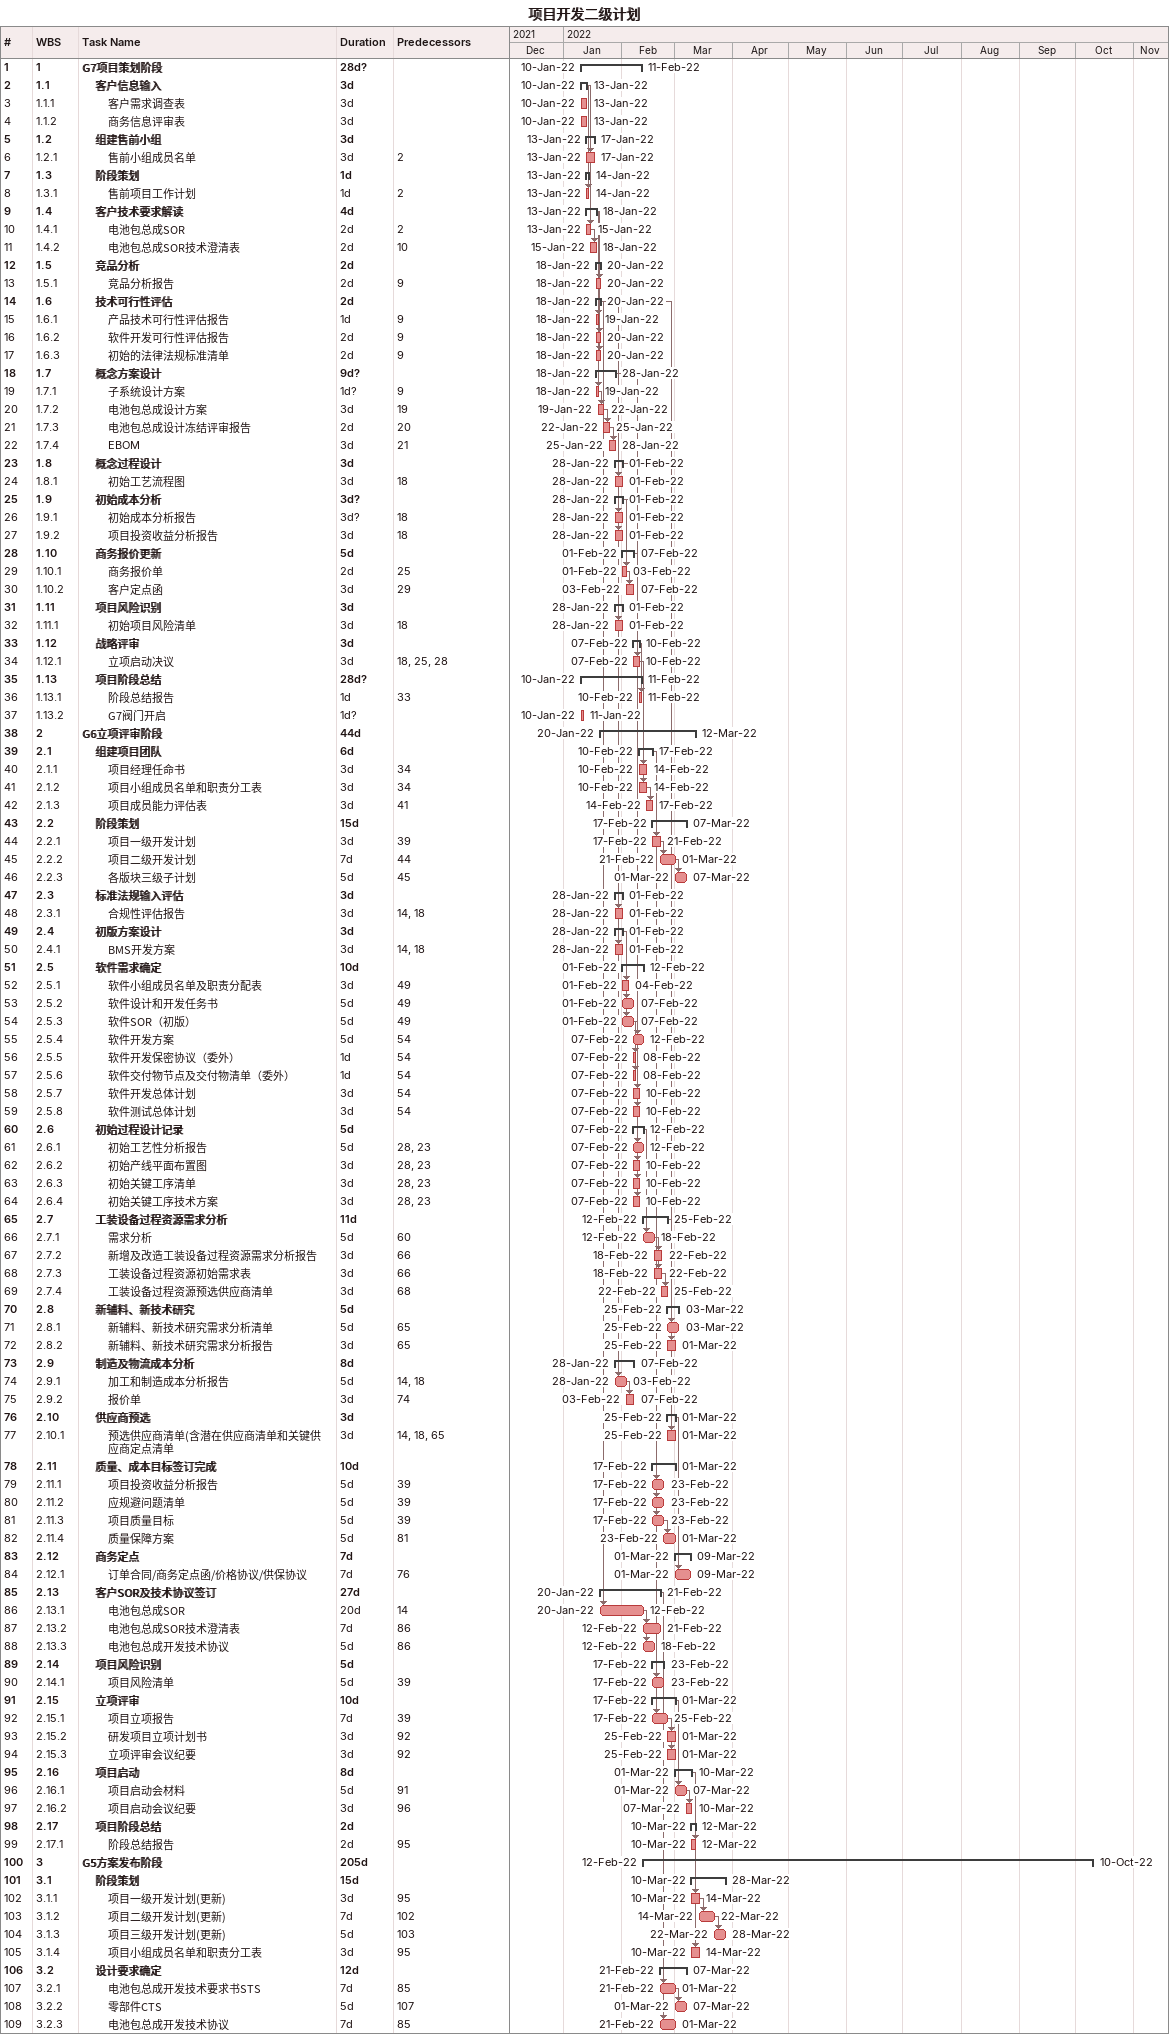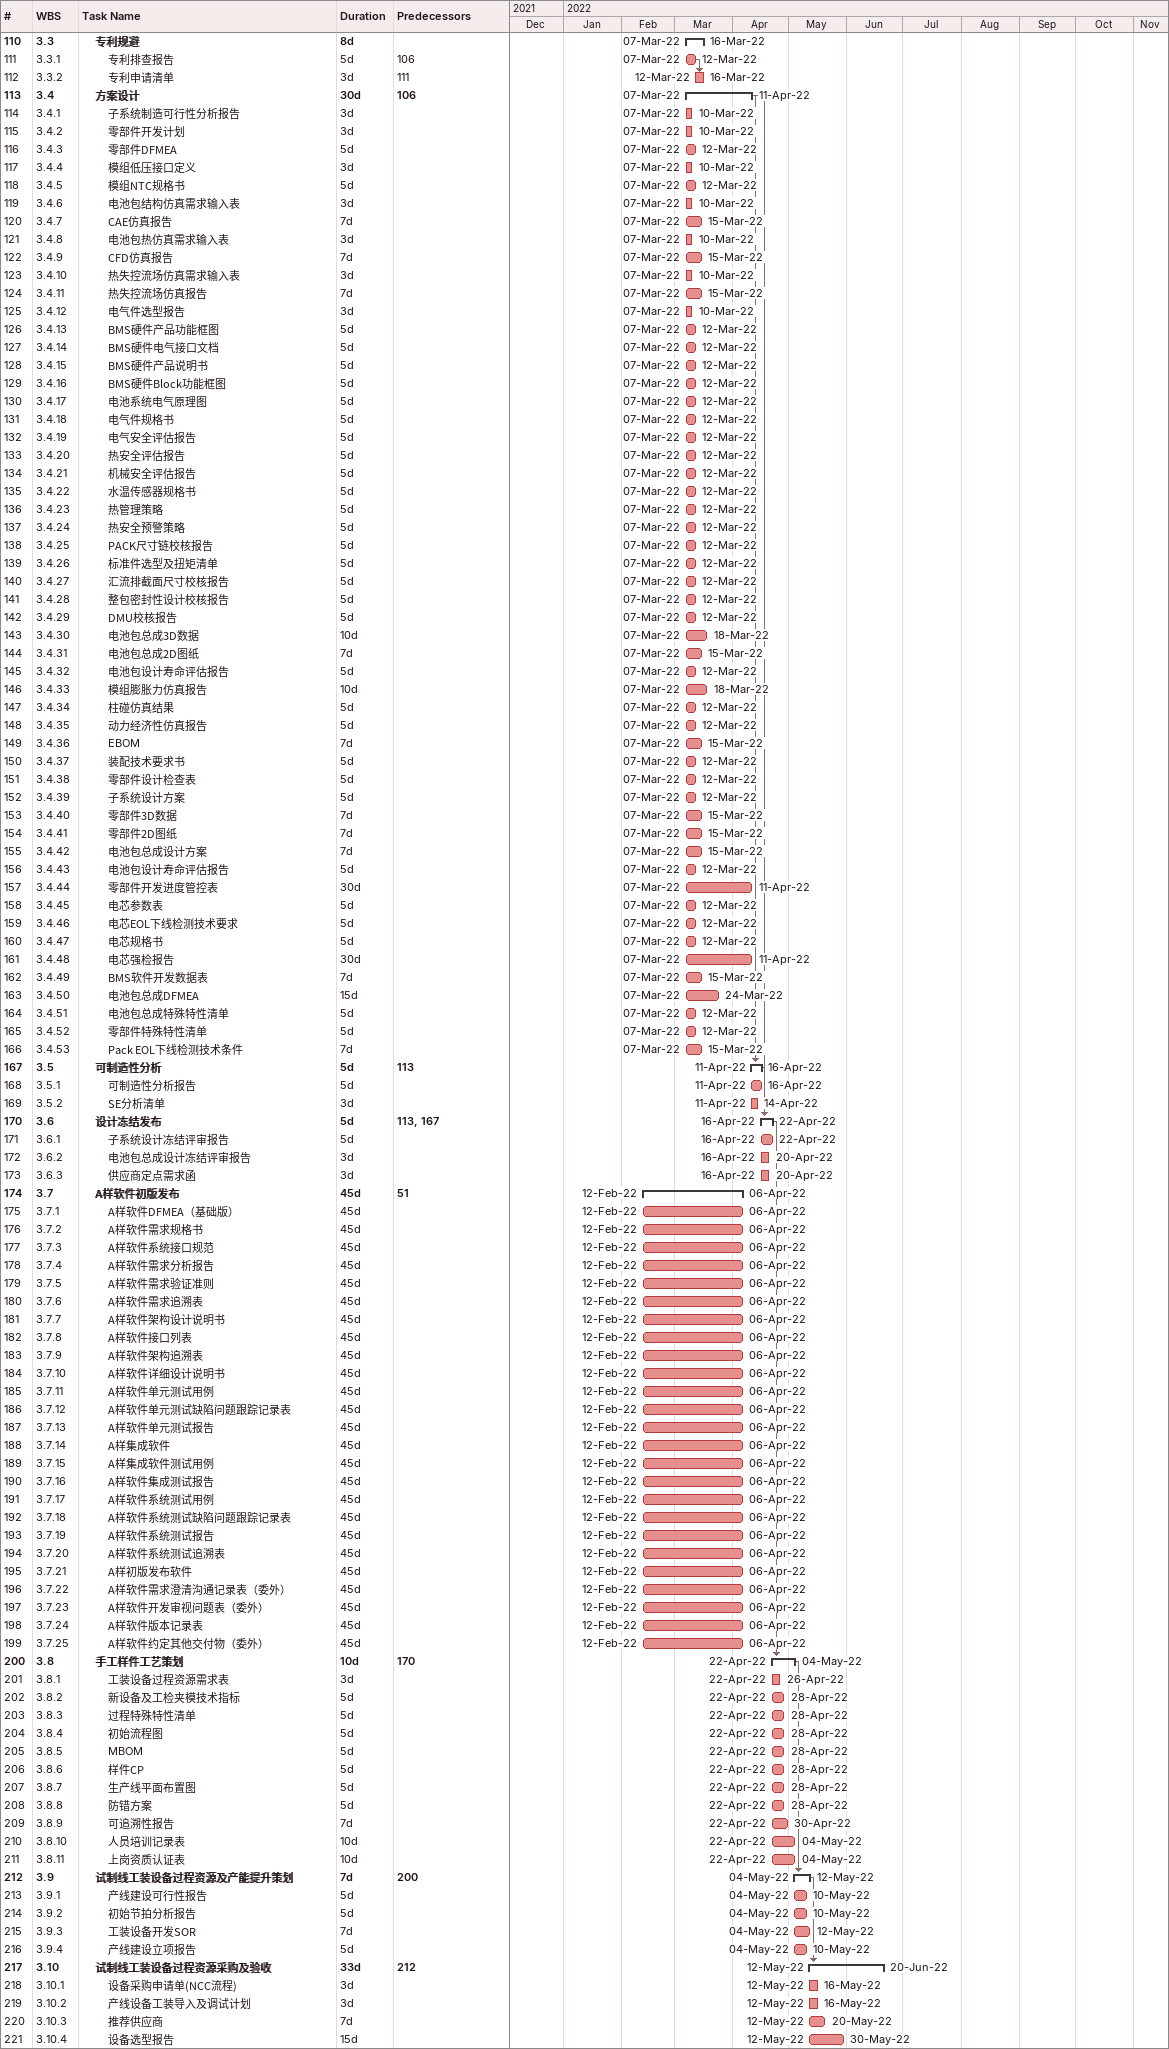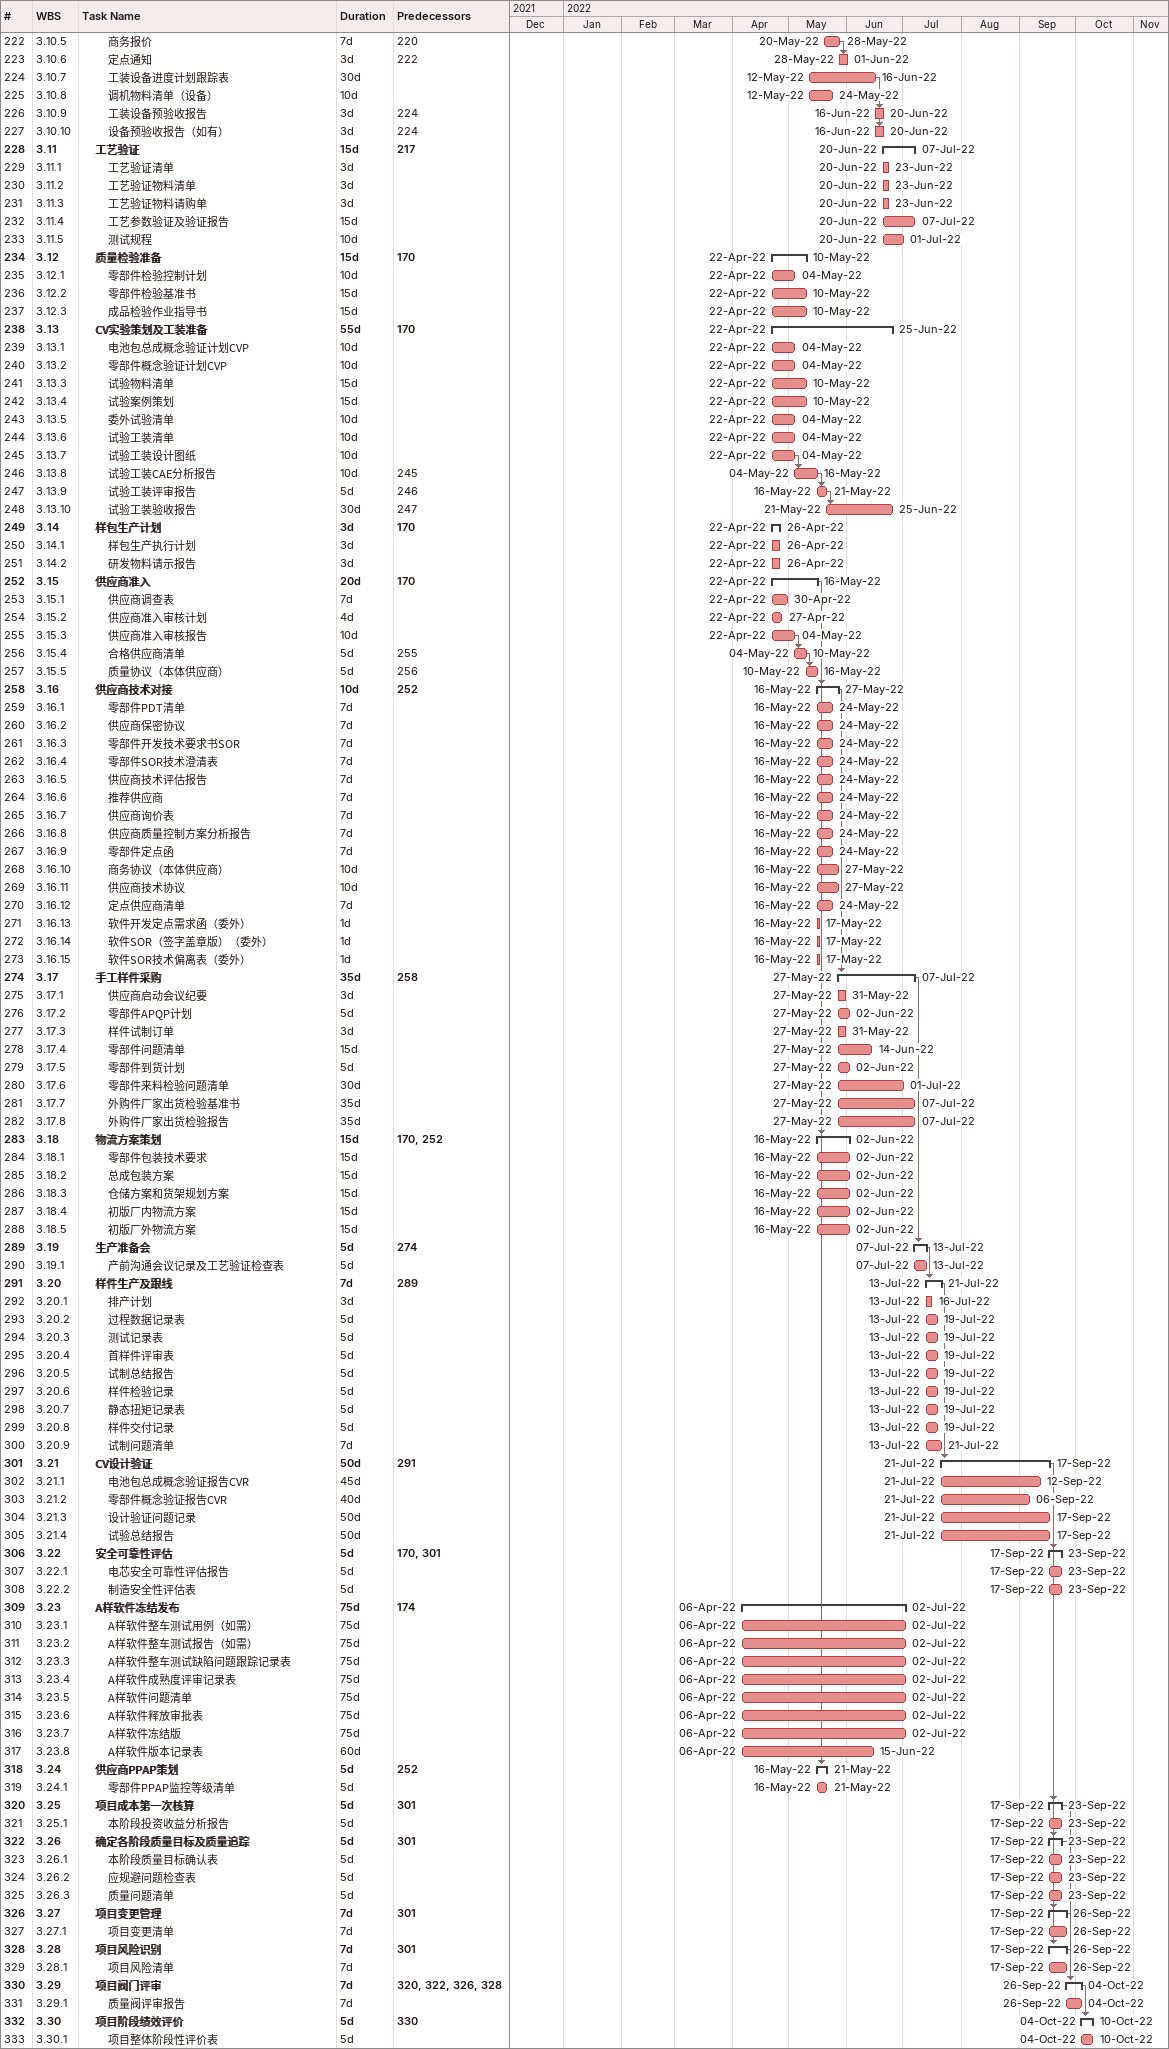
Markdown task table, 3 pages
项目开发二级计划

| ID | WBS | Task | Duration | Start | Finish | Predecessors |
|---|---|---|---|---|---|---|
| 1 | 1 | **G7项目策划阶段** | 28d? | 2022-01-10 | 2022-02-11 |  |
| 2 | 1.1 | **客户信息输入** | 3d | 2022-01-10 | 2022-01-13 |  |
| 3 | 1.1.1 | 客户需求调查表 | 3d | 2022-01-10 | 2022-01-13 |  |
| 4 | 1.1.2 | 商务信息评审表 | 3d | 2022-01-10 | 2022-01-13 |  |
| 5 | 1.2 | **组建售前小组** | 3d | 2022-01-13 | 2022-01-17 |  |
| 6 | 1.2.1 | 售前小组成员名单 | 3d | 2022-01-13 | 2022-01-17 | 2 |
| 7 | 1.3 | **阶段策划** | 1d | 2022-01-13 | 2022-01-14 |  |
| 8 | 1.3.1 | 售前项目工作计划 | 1d | 2022-01-13 | 2022-01-14 | 2 |
| 9 | 1.4 | **客户技术要求解读** | 4d | 2022-01-13 | 2022-01-18 |  |
| 10 | 1.4.1 | 电池包总成SOR | 2d | 2022-01-13 | 2022-01-15 | 2 |
| 11 | 1.4.2 | 电池包总成SOR技术澄清表 | 2d | 2022-01-15 | 2022-01-18 | 10 |
| 12 | 1.5 | **竞品分析** | 2d | 2022-01-18 | 2022-01-20 |  |
| 13 | 1.5.1 | 竞品分析报告 | 2d | 2022-01-18 | 2022-01-20 | 9 |
| 14 | 1.6 | **技术可行性评估** | 2d | 2022-01-18 | 2022-01-20 |  |
| 15 | 1.6.1 | 产品技术可行性评估报告 | 1d | 2022-01-18 | 2022-01-19 | 9 |
| 16 | 1.6.2 | 软件开发可行性评估报告 | 2d | 2022-01-18 | 2022-01-20 | 9 |
| 17 | 1.6.3 | 初始的法律法规标准清单 | 2d | 2022-01-18 | 2022-01-20 | 9 |
| 18 | 1.7 | **概念方案设计** | 9d? | 2022-01-18 | 2022-01-28 |  |
| 19 | 1.7.1 | 子系统设计方案 | 1d? | 2022-01-18 | 2022-01-19 | 9 |
| 20 | 1.7.2 | 电池包总成设计方案 | 3d | 2022-01-19 | 2022-01-22 | 19 |
| 21 | 1.7.3 | 电池包总成设计冻结评审报告 | 2d | 2022-01-22 | 2022-01-25 | 20 |
| 22 | 1.7.4 | EBOM | 3d | 2022-01-25 | 2022-01-28 | 21 |
| 23 | 1.8 | **概念过程设计** | 3d | 2022-01-28 | 2022-02-01 |  |
| 24 | 1.8.1 | 初始工艺流程图 | 3d | 2022-01-28 | 2022-02-01 | 18 |
| 25 | 1.9 | **初始成本分析** | 3d? | 2022-01-28 | 2022-02-01 |  |
| 26 | 1.9.1 | 初始成本分析报告 | 3d? | 2022-01-28 | 2022-02-01 | 18 |
| 27 | 1.9.2 | 项目投资收益分析报告 | 3d | 2022-01-28 | 2022-02-01 | 18 |
| 28 | 1.10 | **商务报价更新** | 5d | 2022-02-01 | 2022-02-07 |  |
| 29 | 1.10.1 | 商务报价单 | 2d | 2022-02-01 | 2022-02-03 | 25 |
| 30 | 1.10.2 | 客户定点函 | 3d | 2022-02-03 | 2022-02-07 | 29 |
| 31 | 1.11 | **项目风险识别** | 3d | 2022-01-28 | 2022-02-01 |  |
| 32 | 1.11.1 | 初始项目风险清单 | 3d | 2022-01-28 | 2022-02-01 | 18 |
| 33 | 1.12 | **战略评审** | 3d | 2022-02-07 | 2022-02-10 |  |
| 34 | 1.12.1 | 立项启动决议 | 3d | 2022-02-07 | 2022-02-10 | 18, 25, 28 |
| 35 | 1.13 | **项目阶段总结** | 28d? | 2022-01-10 | 2022-02-11 |  |
| 36 | 1.13.1 | 阶段总结报告 | 1d | 2022-02-10 | 2022-02-11 | 33 |
| 37 | 1.13.2 | G7阀门开启 | 1d? | 2022-01-10 | 2022-01-11 |  |
| 38 | 2 | **G6立项评审阶段** | 44d | 2022-01-20 | 2022-03-12 |  |
| 39 | 2.1 | **组建项目团队** | 6d | 2022-02-10 | 2022-02-17 |  |
| 40 | 2.1.1 | 项目经理任命书 | 3d | 2022-02-10 | 2022-02-14 | 34 |
| 41 | 2.1.2 | 项目小组成员名单和职责分工表 | 3d | 2022-02-10 | 2022-02-14 | 34 |
| 42 | 2.1.3 | 项目成员能力评估表 | 3d | 2022-02-14 | 2022-02-17 | 41 |
| 43 | 2.2 | **阶段策划** | 15d | 2022-02-17 | 2022-03-07 |  |
| 44 | 2.2.1 | 项目一级开发计划 | 3d | 2022-02-17 | 2022-02-21 | 39 |
| 45 | 2.2.2 | 项目二级开发计划 | 7d | 2022-02-21 | 2022-03-01 | 44 |
| 46 | 2.2.3 | 各版块三级子计划 | 5d | 2022-03-01 | 2022-03-07 | 45 |
| 47 | 2.3 | **标准法规输入评估** | 3d | 2022-01-28 | 2022-02-01 |  |
| 48 | 2.3.1 | 合规性评估报告 | 3d | 2022-01-28 | 2022-02-01 | 14, 18 |
| 49 | 2.4 | **初版方案设计** | 3d | 2022-01-28 | 2022-02-01 |  |
| 50 | 2.4.1 | BMS开发方案 | 3d | 2022-01-28 | 2022-02-01 | 14, 18 |
| 51 | 2.5 | **软件需求确定** | 10d | 2022-02-01 | 2022-02-12 |  |
| 52 | 2.5.1 | 软件小组成员名单及职责分配表 | 3d | 2022-02-01 | 2022-02-04 | 49 |
| 53 | 2.5.2 | 软件设计和开发任务书 | 5d | 2022-02-01 | 2022-02-07 | 49 |
| 54 | 2.5.3 | 软件SOR（初版） | 5d | 2022-02-01 | 2022-02-07 | 49 |
| 55 | 2.5.4 | 软件开发方案 | 5d | 2022-02-07 | 2022-02-12 | 54 |
| 56 | 2.5.5 | 软件开发保密协议（委外） | 1d | 2022-02-07 | 2022-02-08 | 54 |
| 57 | 2.5.6 | 软件交付物节点及交付物清单（委外） | 1d | 2022-02-07 | 2022-02-08 | 54 |
| 58 | 2.5.7 | 软件开发总体计划 | 3d | 2022-02-07 | 2022-02-10 | 54 |
| 59 | 2.5.8 | 软件测试总体计划 | 3d | 2022-02-07 | 2022-02-10 | 54 |
| 60 | 2.6 | **初始过程设计记录** | 5d | 2022-02-07 | 2022-02-12 |  |
| 61 | 2.6.1 | 初始工艺性分析报告 | 5d | 2022-02-07 | 2022-02-12 | 28, 23 |
| 62 | 2.6.2 | 初始产线平面布置图 | 3d | 2022-02-07 | 2022-02-10 | 28, 23 |
| 63 | 2.6.3 | 初始关键工序清单 | 3d | 2022-02-07 | 2022-02-10 | 28, 23 |
| 64 | 2.6.4 | 初始关键工序技术方案 | 3d | 2022-02-07 | 2022-02-10 | 28, 23 |
| 65 | 2.7 | **工装设备过程资源需求分析** | 11d | 2022-02-12 | 2022-02-25 |  |
| 66 | 2.7.1 | 需求分析 | 5d | 2022-02-12 | 2022-02-18 | 60 |
| 67 | 2.7.2 | 新增及改造工装设备过程资源需求分析报告 | 3d | 2022-02-18 | 2022-02-22 | 66 |
| 68 | 2.7.3 | 工装设备过程资源初始需求表 | 3d | 2022-02-18 | 2022-02-22 | 66 |
| 69 | 2.7.4 | 工装设备过程资源预选供应商清单 | 3d | 2022-02-22 | 2022-02-25 | 68 |
| 70 | 2.8 | **新辅料、新技术研究** | 5d | 2022-02-25 | 2022-03-03 |  |
| 71 | 2.8.1 | 新辅料、新技术研究需求分析清单 | 5d | 2022-02-25 | 2022-03-03 | 65 |
| 72 | 2.8.2 | 新辅料、新技术研究需求分析报告 | 3d | 2022-02-25 | 2022-03-01 | 65 |
| 73 | 2.9 | **制造及物流成本分析** | 8d | 2022-01-28 | 2022-02-07 |  |
| 74 | 2.9.1 | 加工和制造成本分析报告 | 5d | 2022-01-28 | 2022-02-03 | 14, 18 |
| 75 | 2.9.2 | 报价单 | 3d | 2022-02-03 | 2022-02-07 | 74 |
| 76 | 2.10 | **供应商预选** | 3d | 2022-02-25 | 2022-03-01 |  |
| 77 | 2.10.1 | 预选供应商清单(含潜在供应商清单和关键供应商定点清单 | 3d | 2022-02-25 | 2022-03-01 | 14, 18, 65 |
| 78 | 2.11 | **质量、成本目标签订完成** | 10d | 2022-02-17 | 2022-03-01 |  |
| 79 | 2.11.1 | 项目投资收益分析报告 | 5d | 2022-02-17 | 2022-02-23 | 39 |
| 80 | 2.11.2 | 应规避问题清单 | 5d | 2022-02-17 | 2022-02-23 | 39 |
| 81 | 2.11.3 | 项目质量目标 | 5d | 2022-02-17 | 2022-02-23 | 39 |
| 82 | 2.11.4 | 质量保障方案 | 5d | 2022-02-23 | 2022-03-01 | 81 |
| 83 | 2.12 | **商务定点** | 7d | 2022-03-01 | 2022-03-09 |  |
| 84 | 2.12.1 | 订单合同/商务定点函/价格协议/供保协议 | 7d | 2022-03-01 | 2022-03-09 | 76 |
| 85 | 2.13 | **客户SOR及技术协议签订** | 27d | 2022-01-20 | 2022-02-21 |  |
| 86 | 2.13.1 | 电池包总成SOR | 20d | 2022-01-20 | 2022-02-12 | 14 |
| 87 | 2.13.2 | 电池包总成SOR技术澄清表 | 7d | 2022-02-12 | 2022-02-21 | 86 |
| 88 | 2.13.3 | 电池包总成开发技术协议 | 5d | 2022-02-12 | 2022-02-18 | 86 |
| 89 | 2.14 | **项目风险识别** | 5d | 2022-02-17 | 2022-02-23 |  |
| 90 | 2.14.1 | 项目风险清单 | 5d | 2022-02-17 | 2022-02-23 | 39 |
| 91 | 2.15 | **立项评审** | 10d | 2022-02-17 | 2022-03-01 |  |
| 92 | 2.15.1 | 项目立项报告 | 7d | 2022-02-17 | 2022-02-25 | 39 |
| 93 | 2.15.2 | 研发项目立项计划书 | 3d | 2022-02-25 | 2022-03-01 | 92 |
| 94 | 2.15.3 | 立项评审会议纪要 | 3d | 2022-02-25 | 2022-03-01 | 92 |
| 95 | 2.16 | **项目启动** | 8d | 2022-03-01 | 2022-03-10 |  |
| 96 | 2.16.1 | 项目启动会材料 | 5d | 2022-03-01 | 2022-03-07 | 91 |
| 97 | 2.16.2 | 项目启动会议纪要 | 3d | 2022-03-07 | 2022-03-10 | 96 |
| 98 | 2.17 | **项目阶段总结** | 2d | 2022-03-10 | 2022-03-12 |  |
| 99 | 2.17.1 | 阶段总结报告 | 2d | 2022-03-10 | 2022-03-12 | 95 |
| 100 | 3 | **G5方案发布阶段** | 205d | 2022-02-12 | 2022-10-10 |  |
| 101 | 3.1 | **阶段策划** | 15d | 2022-03-10 | 2022-03-28 |  |
| 102 | 3.1.1 | 项目一级开发计划(更新) | 3d | 2022-03-10 | 2022-03-14 | 95 |
| 103 | 3.1.2 | 项目二级开发计划(更新) | 7d | 2022-03-14 | 2022-03-22 | 102 |
| 104 | 3.1.3 | 项目三级开发计划(更新) | 5d | 2022-03-22 | 2022-03-28 | 103 |
| 105 | 3.1.4 | 项目小组成员名单和职责分工表 | 3d | 2022-03-10 | 2022-03-14 | 95 |
| 106 | 3.2 | **设计要求确定** | 12d | 2022-02-21 | 2022-03-07 |  |
| 107 | 3.2.1 | 电池包总成开发技术要求书STS | 7d | 2022-02-21 | 2022-03-01 | 85 |
| 108 | 3.2.2 | 零部件CTS | 5d | 2022-03-01 | 2022-03-07 | 107 |
| 109 | 3.2.3 | 电池包总成开发技术协议 | 7d | 2022-02-21 | 2022-03-01 | 85 |
| 110 | 3.3 | **专利规避** | 8d | 2022-03-07 | 2022-03-16 |  |
| 111 | 3.3.1 | 专利排查报告 | 5d | 2022-03-07 | 2022-03-12 | 106 |
| 112 | 3.3.2 | 专利申请清单 | 3d | 2022-03-12 | 2022-03-16 | 111 |
| 113 | 3.4 | **方案设计** | 30d | 2022-03-07 | 2022-04-11 | 106 |
| 114 | 3.4.1 | 子系统制造可行性分析报告 | 3d | 2022-03-07 | 2022-03-10 |  |
| 115 | 3.4.2 | 零部件开发计划 | 3d | 2022-03-07 | 2022-03-10 |  |
| 116 | 3.4.3 | 零部件DFMEA | 5d | 2022-03-07 | 2022-03-12 |  |
| 117 | 3.4.4 | 模组低压接口定义 | 3d | 2022-03-07 | 2022-03-10 |  |
| 118 | 3.4.5 | 模组NTC规格书 | 5d | 2022-03-07 | 2022-03-12 |  |
| 119 | 3.4.6 | 电池包结构仿真需求输入表 | 3d | 2022-03-07 | 2022-03-10 |  |
| 120 | 3.4.7 | CAE仿真报告 | 7d | 2022-03-07 | 2022-03-15 |  |
| 121 | 3.4.8 | 电池包热仿真需求输入表 | 3d | 2022-03-07 | 2022-03-10 |  |
| 122 | 3.4.9 | CFD仿真报告 | 7d | 2022-03-07 | 2022-03-15 |  |
| 123 | 3.4.10 | 热失控流场仿真需求输入表 | 3d | 2022-03-07 | 2022-03-10 |  |
| 124 | 3.4.11 | 热失控流场仿真报告 | 7d | 2022-03-07 | 2022-03-15 |  |
| 125 | 3.4.12 | 电气件选型报告 | 3d | 2022-03-07 | 2022-03-10 |  |
| 126 | 3.4.13 | BMS硬件产品功能框图 | 5d | 2022-03-07 | 2022-03-12 |  |
| 127 | 3.4.14 | BMS硬件电气接口文档 | 5d | 2022-03-07 | 2022-03-12 |  |
| 128 | 3.4.15 | BMS硬件产品说明书 | 5d | 2022-03-07 | 2022-03-12 |  |
| 129 | 3.4.16 | BMS硬件Block功能框图 | 5d | 2022-03-07 | 2022-03-12 |  |
| 130 | 3.4.17 | 电池系统电气原理图 | 5d | 2022-03-07 | 2022-03-12 |  |
| 131 | 3.4.18 | 电气件规格书 | 5d | 2022-03-07 | 2022-03-12 |  |
| 132 | 3.4.19 | 电气安全评估报告 | 5d | 2022-03-07 | 2022-03-12 |  |
| 133 | 3.4.20 | 热安全评估报告 | 5d | 2022-03-07 | 2022-03-12 |  |
| 134 | 3.4.21 | 机械安全评估报告 | 5d | 2022-03-07 | 2022-03-12 |  |
| 135 | 3.4.22 | 水温传感器规格书 | 5d | 2022-03-07 | 2022-03-12 |  |
| 136 | 3.4.23 | 热管理策略 | 5d | 2022-03-07 | 2022-03-12 |  |
| 137 | 3.4.24 | 热安全预警策略 | 5d | 2022-03-07 | 2022-03-12 |  |
| 138 | 3.4.25 | PACK尺寸链校核报告 | 5d | 2022-03-07 | 2022-03-12 |  |
| 139 | 3.4.26 | 标准件选型及扭矩清单 | 5d | 2022-03-07 | 2022-03-12 |  |
| 140 | 3.4.27 | 汇流排截面尺寸校核报告 | 5d | 2022-03-07 | 2022-03-12 |  |
| 141 | 3.4.28 | 整包密封性设计校核报告 | 5d | 2022-03-07 | 2022-03-12 |  |
| 142 | 3.4.29 | DMU校核报告 | 5d | 2022-03-07 | 2022-03-12 |  |
| 143 | 3.4.30 | 电池包总成3D数据 | 10d | 2022-03-07 | 2022-03-18 |  |
| 144 | 3.4.31 | 电池包总成2D图纸 | 7d | 2022-03-07 | 2022-03-15 |  |
| 145 | 3.4.32 | 电池包设计寿命评估报告 | 5d | 2022-03-07 | 2022-03-12 |  |
| 146 | 3.4.33 | 模组膨胀力仿真报告 | 10d | 2022-03-07 | 2022-03-18 |  |
| 147 | 3.4.34 | 柱碰仿真结果 | 5d | 2022-03-07 | 2022-03-12 |  |
| 148 | 3.4.35 | 动力经济性仿真报告 | 5d | 2022-03-07 | 2022-03-12 |  |
| 149 | 3.4.36 | EBOM | 7d | 2022-03-07 | 2022-03-15 |  |
| 150 | 3.4.37 | 装配技术要求书 | 5d | 2022-03-07 | 2022-03-12 |  |
| 151 | 3.4.38 | 零部件设计检查表 | 5d | 2022-03-07 | 2022-03-12 |  |
| 152 | 3.4.39 | 子系统设计方案 | 5d | 2022-03-07 | 2022-03-12 |  |
| 153 | 3.4.40 | 零部件3D数据 | 7d | 2022-03-07 | 2022-03-15 |  |
| 154 | 3.4.41 | 零部件2D图纸 | 7d | 2022-03-07 | 2022-03-15 |  |
| 155 | 3.4.42 | 电池包总成设计方案 | 7d | 2022-03-07 | 2022-03-15 |  |
| 156 | 3.4.43 | 电池包设计寿命评估报告 | 5d | 2022-03-07 | 2022-03-12 |  |
| 157 | 3.4.44 | 零部件开发进度管控表 | 30d | 2022-03-07 | 2022-04-11 |  |
| 158 | 3.4.45 | 电芯参数表 | 5d | 2022-03-07 | 2022-03-12 |  |
| 159 | 3.4.46 | 电芯EOL下线检测技术要求 | 5d | 2022-03-07 | 2022-03-12 |  |
| 160 | 3.4.47 | 电芯规格书 | 5d | 2022-03-07 | 2022-03-12 |  |
| 161 | 3.4.48 | 电芯强检报告 | 30d | 2022-03-07 | 2022-04-11 |  |
| 162 | 3.4.49 | BMS软件开发数据表 | 7d | 2022-03-07 | 2022-03-15 |  |
| 163 | 3.4.50 | 电池包总成DFMEA | 15d | 2022-03-07 | 2022-03-24 |  |
| 164 | 3.4.51 | 电池包总成特殊特性清单 | 5d | 2022-03-07 | 2022-03-12 |  |
| 165 | 3.4.52 | 零部件特殊特性清单 | 5d | 2022-03-07 | 2022-03-12 |  |
| 166 | 3.4.53 | Pack EOL下线检测技术条件 | 7d | 2022-03-07 | 2022-03-15 |  |
| 167 | 3.5 | **可制造性分析** | 5d | 2022-04-11 | 2022-04-16 | 113 |
| 168 | 3.5.1 | 可制造性分析报告 | 5d | 2022-04-11 | 2022-04-16 |  |
| 169 | 3.5.2 | SE分析清单 | 3d | 2022-04-11 | 2022-04-14 |  |
| 170 | 3.6 | **设计冻结发布** | 5d | 2022-04-16 | 2022-04-22 | 113, 167 |
| 171 | 3.6.1 | 子系统设计冻结评审报告 | 5d | 2022-04-16 | 2022-04-22 |  |
| 172 | 3.6.2 | 电池包总成设计冻结评审报告 | 3d | 2022-04-16 | 2022-04-20 |  |
| 173 | 3.6.3 | 供应商定点需求函 | 3d | 2022-04-16 | 2022-04-20 |  |
| 174 | 3.7 | **A样软件初版发布** | 45d | 2022-02-12 | 2022-04-06 | 51 |
| 175 | 3.7.1 | A样软件DFMEA（基础版） | 45d | 2022-02-12 | 2022-04-06 |  |
| 176 | 3.7.2 | A样软件需求规格书 | 45d | 2022-02-12 | 2022-04-06 |  |
| 177 | 3.7.3 | A样软件系统接口规范 | 45d | 2022-02-12 | 2022-04-06 |  |
| 178 | 3.7.4 | A样软件需求分析报告 | 45d | 2022-02-12 | 2022-04-06 |  |
| 179 | 3.7.5 | A样软件需求验证准则 | 45d | 2022-02-12 | 2022-04-06 |  |
| 180 | 3.7.6 | A样软件需求追溯表 | 45d | 2022-02-12 | 2022-04-06 |  |
| 181 | 3.7.7 | A样软件架构设计说明书 | 45d | 2022-02-12 | 2022-04-06 |  |
| 182 | 3.7.8 | A样软件接口列表 | 45d | 2022-02-12 | 2022-04-06 |  |
| 183 | 3.7.9 | A样软件架构追溯表 | 45d | 2022-02-12 | 2022-04-06 |  |
| 184 | 3.7.10 | A样软件详细设计说明书 | 45d | 2022-02-12 | 2022-04-06 |  |
| 185 | 3.7.11 | A样软件单元测试用例 | 45d | 2022-02-12 | 2022-04-06 |  |
| 186 | 3.7.12 | A样软件单元测试缺陷问题跟踪记录表 | 45d | 2022-02-12 | 2022-04-06 |  |
| 187 | 3.7.13 | A样软件单元测试报告 | 45d | 2022-02-12 | 2022-04-06 |  |
| 188 | 3.7.14 | A样集成软件 | 45d | 2022-02-12 | 2022-04-06 |  |
| 189 | 3.7.15 | A样集成软件测试用例 | 45d | 2022-02-12 | 2022-04-06 |  |
| 190 | 3.7.16 | A样软件集成测试报告 | 45d | 2022-02-12 | 2022-04-06 |  |
| 191 | 3.7.17 | A样软件系统测试用例 | 45d | 2022-02-12 | 2022-04-06 |  |
| 192 | 3.7.18 | A样软件系统测试缺陷问题跟踪记录表 | 45d | 2022-02-12 | 2022-04-06 |  |
| 193 | 3.7.19 | A样软件系统测试报告 | 45d | 2022-02-12 | 2022-04-06 |  |
| 194 | 3.7.20 | A样软件系统测试追溯表 | 45d | 2022-02-12 | 2022-04-06 |  |
| 195 | 3.7.21 | A样初版发布软件 | 45d | 2022-02-12 | 2022-04-06 |  |
| 196 | 3.7.22 | A样软件需求澄清沟通记录表（委外） | 45d | 2022-02-12 | 2022-04-06 |  |
| 197 | 3.7.23 | A样软件开发审视问题表（委外） | 45d | 2022-02-12 | 2022-04-06 |  |
| 198 | 3.7.24 | A样软件版本记录表 | 45d | 2022-02-12 | 2022-04-06 |  |
| 199 | 3.7.25 | A样软件约定其他交付物（委外） | 45d | 2022-02-12 | 2022-04-06 |  |
| 200 | 3.8 | **手工样件工艺策划** | 10d | 2022-04-22 | 2022-05-04 | 170 |
| 201 | 3.8.1 | 工装设备过程资源需求表 | 3d | 2022-04-22 | 2022-04-26 |  |
| 202 | 3.8.2 | 新设备及工检夹模技术指标 | 5d | 2022-04-22 | 2022-04-28 |  |
| 203 | 3.8.3 | 过程特殊特性清单 | 5d | 2022-04-22 | 2022-04-28 |  |
| 204 | 3.8.4 | 初始流程图 | 5d | 2022-04-22 | 2022-04-28 |  |
| 205 | 3.8.5 | MBOM | 5d | 2022-04-22 | 2022-04-28 |  |
| 206 | 3.8.6 | 样件CP | 5d | 2022-04-22 | 2022-04-28 |  |
| 207 | 3.8.7 | 生产线平面布置图 | 5d | 2022-04-22 | 2022-04-28 |  |
| 208 | 3.8.8 | 防错方案 | 5d | 2022-04-22 | 2022-04-28 |  |
| 209 | 3.8.9 | 可追溯性报告 | 7d | 2022-04-22 | 2022-04-30 |  |
| 210 | 3.8.10 | 人员培训记录表 | 10d | 2022-04-22 | 2022-05-04 |  |
| 211 | 3.8.11 | 上岗资质认证表 | 10d | 2022-04-22 | 2022-05-04 |  |
| 212 | 3.9 | **试制线工装设备过程资源及产能提升策划** | 7d | 2022-05-04 | 2022-05-12 | 200 |
| 213 | 3.9.1 | 产线建设可行性报告 | 5d | 2022-05-04 | 2022-05-10 |  |
| 214 | 3.9.2 | 初始节拍分析报告 | 5d | 2022-05-04 | 2022-05-10 |  |
| 215 | 3.9.3 | 工装设备开发SOR | 7d | 2022-05-04 | 2022-05-12 |  |
| 216 | 3.9.4 | 产线建设立项报告 | 5d | 2022-05-04 | 2022-05-10 |  |
| 217 | 3.10 | **试制线工装设备过程资源采购及验收** | 33d | 2022-05-12 | 2022-06-20 | 212 |
| 218 | 3.10.1 | 设备采购申请单(NCC流程) | 3d | 2022-05-12 | 2022-05-16 |  |
| 219 | 3.10.2 | 产线设备工装导入及调试计划 | 3d | 2022-05-12 | 2022-05-16 |  |
| 220 | 3.10.3 | 推荐供应商 | 7d | 2022-05-12 | 2022-05-20 |  |
| 221 | 3.10.4 | 设备选型报告 | 15d | 2022-05-12 | 2022-05-30 |  |
| 222 | 3.10.5 | 商务报价 | 7d | 2022-05-20 | 2022-05-28 | 220 |
| 223 | 3.10.6 | 定点通知 | 3d | 2022-05-28 | 2022-06-01 | 222 |
| 224 | 3.10.7 | 工装设备进度计划跟踪表 | 30d | 2022-05-12 | 2022-06-16 |  |
| 225 | 3.10.8 | 调机物料清单（设备） | 10d | 2022-05-12 | 2022-05-24 |  |
| 226 | 3.10.9 | 工装设备预验收报告 | 3d | 2022-06-16 | 2022-06-20 | 224 |
| 227 | 3.10.10 | 设备预验收报告（如有） | 3d | 2022-06-16 | 2022-06-20 | 224 |
| 228 | 3.11 | **工艺验证** | 15d | 2022-06-20 | 2022-07-07 | 217 |
| 229 | 3.11.1 | 工艺验证清单 | 3d | 2022-06-20 | 2022-06-23 |  |
| 230 | 3.11.2 | 工艺验证物料清单 | 3d | 2022-06-20 | 2022-06-23 |  |
| 231 | 3.11.3 | 工艺验证物料请购单 | 3d | 2022-06-20 | 2022-06-23 |  |
| 232 | 3.11.4 | 工艺参数验证及验证报告 | 15d | 2022-06-20 | 2022-07-07 |  |
| 233 | 3.11.5 | 测试规程 | 10d | 2022-06-20 | 2022-07-01 |  |
| 234 | 3.12 | **质量检验准备** | 15d | 2022-04-22 | 2022-05-10 | 170 |
| 235 | 3.12.1 | 零部件检验控制计划 | 10d | 2022-04-22 | 2022-05-04 |  |
| 236 | 3.12.2 | 零部件检验基准书 | 15d | 2022-04-22 | 2022-05-10 |  |
| 237 | 3.12.3 | 成品检验作业指导书 | 15d | 2022-04-22 | 2022-05-10 |  |
| 238 | 3.13 | **CV实验策划及工装准备** | 55d | 2022-04-22 | 2022-06-25 | 170 |
| 239 | 3.13.1 | 电池包总成概念验证计划CVP | 10d | 2022-04-22 | 2022-05-04 |  |
| 240 | 3.13.2 | 零部件概念验证计划CVP | 10d | 2022-04-22 | 2022-05-04 |  |
| 241 | 3.13.3 | 试验物料清单 | 15d | 2022-04-22 | 2022-05-10 |  |
| 242 | 3.13.4 | 试验案例策划 | 15d | 2022-04-22 | 2022-05-10 |  |
| 243 | 3.13.5 | 委外试验清单 | 10d | 2022-04-22 | 2022-05-04 |  |
| 244 | 3.13.6 | 试验工装清单 | 10d | 2022-04-22 | 2022-05-04 |  |
| 245 | 3.13.7 | 试验工装设计图纸 | 10d | 2022-04-22 | 2022-05-04 |  |
| 246 | 3.13.8 | 试验工装CAE分析报告 | 10d | 2022-05-04 | 2022-05-16 | 245 |
| 247 | 3.13.9 | 试验工装评审报告 | 5d | 2022-05-16 | 2022-05-21 | 246 |
| 248 | 3.13.10 | 试验工装验收报告 | 30d | 2022-05-21 | 2022-06-25 | 247 |
| 249 | 3.14 | **样包生产计划** | 3d | 2022-04-22 | 2022-04-26 | 170 |
| 250 | 3.14.1 | 样包生产执行计划 | 3d | 2022-04-22 | 2022-04-26 |  |
| 251 | 3.14.2 | 研发物料请示报告 | 3d | 2022-04-22 | 2022-04-26 |  |
| 252 | 3.15 | **供应商准入** | 20d | 2022-04-22 | 2022-05-16 | 170 |
| 253 | 3.15.1 | 供应商调查表 | 7d | 2022-04-22 | 2022-04-30 |  |
| 254 | 3.15.2 | 供应商准入审核计划 | 4d | 2022-04-22 | 2022-04-27 |  |
| 255 | 3.15.3 | 供应商准入审核报告 | 10d | 2022-04-22 | 2022-05-04 |  |
| 256 | 3.15.4 | 合格供应商清单 | 5d | 2022-05-04 | 2022-05-10 | 255 |
| 257 | 3.15.5 | 质量协议（本体供应商） | 5d | 2022-05-10 | 2022-05-16 | 256 |
| 258 | 3.16 | **供应商技术对接** | 10d | 2022-05-16 | 2022-05-27 | 252 |
| 259 | 3.16.1 | 零部件PDT清单 | 7d | 2022-05-16 | 2022-05-24 |  |
| 260 | 3.16.2 | 供应商保密协议 | 7d | 2022-05-16 | 2022-05-24 |  |
| 261 | 3.16.3 | 零部件开发技术要求书SOR | 7d | 2022-05-16 | 2022-05-24 |  |
| 262 | 3.16.4 | 零部件SOR技术澄清表 | 7d | 2022-05-16 | 2022-05-24 |  |
| 263 | 3.16.5 | 供应商技术评估报告 | 7d | 2022-05-16 | 2022-05-24 |  |
| 264 | 3.16.6 | 推荐供应商 | 7d | 2022-05-16 | 2022-05-24 |  |
| 265 | 3.16.7 | 供应商询价表 | 7d | 2022-05-16 | 2022-05-24 |  |
| 266 | 3.16.8 | 供应商质量控制方案分析报告 | 7d | 2022-05-16 | 2022-05-24 |  |
| 267 | 3.16.9 | 零部件定点函 | 7d | 2022-05-16 | 2022-05-24 |  |
| 268 | 3.16.10 | 商务协议（本体供应商） | 10d | 2022-05-16 | 2022-05-27 |  |
| 269 | 3.16.11 | 供应商技术协议 | 10d | 2022-05-16 | 2022-05-27 |  |
| 270 | 3.16.12 | 定点供应商清单 | 7d | 2022-05-16 | 2022-05-24 |  |
| 271 | 3.16.13 | 软件开发定点需求函（委外） | 1d | 2022-05-16 | 2022-05-17 |  |
| 272 | 3.16.14 | 软件SOR（签字盖章版）（委外） | 1d | 2022-05-16 | 2022-05-17 |  |
| 273 | 3.16.15 | 软件SOR技术偏离表（委外） | 1d | 2022-05-16 | 2022-05-17 |  |
| 274 | 3.17 | **手工样件采购** | 35d | 2022-05-27 | 2022-07-07 | 258 |
| 275 | 3.17.1 | 供应商启动会议纪要 | 3d | 2022-05-27 | 2022-05-31 |  |
| 276 | 3.17.2 | 零部件APQP计划 | 5d | 2022-05-27 | 2022-06-02 |  |
| 277 | 3.17.3 | 样件试制订单 | 3d | 2022-05-27 | 2022-05-31 |  |
| 278 | 3.17.4 | 零部件问题清单 | 15d | 2022-05-27 | 2022-06-14 |  |
| 279 | 3.17.5 | 零部件到货计划 | 5d | 2022-05-27 | 2022-06-02 |  |
| 280 | 3.17.6 | 零部件来料检验问题清单 | 30d | 2022-05-27 | 2022-07-01 |  |
| 281 | 3.17.7 | 外购件厂家出货检验基准书 | 35d | 2022-05-27 | 2022-07-07 |  |
| 282 | 3.17.8 | 外购件厂家出货检验报告 | 35d | 2022-05-27 | 2022-07-07 |  |
| 283 | 3.18 | **物流方案策划** | 15d | 2022-05-16 | 2022-06-02 | 170, 252 |
| 284 | 3.18.1 | 零部件包装技术要求 | 15d | 2022-05-16 | 2022-06-02 |  |
| 285 | 3.18.2 | 总成包装方案 | 15d | 2022-05-16 | 2022-06-02 |  |
| 286 | 3.18.3 | 仓储方案和货架规划方案 | 15d | 2022-05-16 | 2022-06-02 |  |
| 287 | 3.18.4 | 初版厂内物流方案 | 15d | 2022-05-16 | 2022-06-02 |  |
| 288 | 3.18.5 | 初版厂外物流方案 | 15d | 2022-05-16 | 2022-06-02 |  |
| 289 | 3.19 | **生产准备会** | 5d | 2022-07-07 | 2022-07-13 | 274 |
| 290 | 3.19.1 | 产前沟通会议记录及工艺验证检查表 | 5d | 2022-07-07 | 2022-07-13 |  |
| 291 | 3.20 | **样件生产及跟线** | 7d | 2022-07-13 | 2022-07-21 | 289 |
| 292 | 3.20.1 | 排产计划 | 3d | 2022-07-13 | 2022-07-16 |  |
| 293 | 3.20.2 | 过程数据记录表 | 5d | 2022-07-13 | 2022-07-19 |  |
| 294 | 3.20.3 | 测试记录表 | 5d | 2022-07-13 | 2022-07-19 |  |
| 295 | 3.20.4 | 首样件评审表 | 5d | 2022-07-13 | 2022-07-19 |  |
| 296 | 3.20.5 | 试制总结报告 | 5d | 2022-07-13 | 2022-07-19 |  |
| 297 | 3.20.6 | 样件检验记录 | 5d | 2022-07-13 | 2022-07-19 |  |
| 298 | 3.20.7 | 静态扭矩记录表 | 5d | 2022-07-13 | 2022-07-19 |  |
| 299 | 3.20.8 | 样件交付记录 | 5d | 2022-07-13 | 2022-07-19 |  |
| 300 | 3.20.9 | 试制问题清单 | 7d | 2022-07-13 | 2022-07-21 |  |
| 301 | 3.21 | **CV设计验证** | 50d | 2022-07-21 | 2022-09-17 | 291 |
| 302 | 3.21.1 | 电池包总成概念验证报告CVR | 45d | 2022-07-21 | 2022-09-12 |  |
| 303 | 3.21.2 | 零部件概念验证报告CVR | 40d | 2022-07-21 | 2022-09-06 |  |
| 304 | 3.21.3 | 设计验证问题记录 | 50d | 2022-07-21 | 2022-09-17 |  |
| 305 | 3.21.4 | 试验总结报告 | 50d | 2022-07-21 | 2022-09-17 |  |
| 306 | 3.22 | **安全可靠性评估** | 5d | 2022-09-17 | 2022-09-23 | 170, 301 |
| 307 | 3.22.1 | 电芯安全可靠性评估报告 | 5d | 2022-09-17 | 2022-09-23 |  |
| 308 | 3.22.2 | 制造安全性评估表 | 5d | 2022-09-17 | 2022-09-23 |  |
| 309 | 3.23 | **A样软件冻结发布** | 75d | 2022-04-06 | 2022-07-02 | 174 |
| 310 | 3.23.1 | A样软件整车测试用例（如需） | 75d | 2022-04-06 | 2022-07-02 |  |
| 311 | 3.23.2 | A样软件整车测试报告（如需） | 75d | 2022-04-06 | 2022-07-02 |  |
| 312 | 3.23.3 | A样软件整车测试缺陷问题跟踪记录表 | 75d | 2022-04-06 | 2022-07-02 |  |
| 313 | 3.23.4 | A样软件成熟度评审记录表 | 75d | 2022-04-06 | 2022-07-02 |  |
| 314 | 3.23.5 | A样软件问题清单 | 75d | 2022-04-06 | 2022-07-02 |  |
| 315 | 3.23.6 | A样软件释放审批表 | 75d | 2022-04-06 | 2022-07-02 |  |
| 316 | 3.23.7 | A样软件冻结版 | 75d | 2022-04-06 | 2022-07-02 |  |
| 317 | 3.23.8 | A样软件版本记录表 | 60d | 2022-04-06 | 2022-06-15 |  |
| 318 | 3.24 | **供应商PPAP策划** | 5d | 2022-05-16 | 2022-05-21 | 252 |
| 319 | 3.24.1 | 零部件PPAP监控等级清单 | 5d | 2022-05-16 | 2022-05-21 |  |
| 320 | 3.25 | **项目成本第一次核算** | 5d | 2022-09-17 | 2022-09-23 | 301 |
| 321 | 3.25.1 | 本阶段投资收益分析报告 | 5d | 2022-09-17 | 2022-09-23 |  |
| 322 | 3.26 | **确定各阶段质量目标及质量追踪** | 5d | 2022-09-17 | 2022-09-23 | 301 |
| 323 | 3.26.1 | 本阶段质量目标确认表 | 5d | 2022-09-17 | 2022-09-23 |  |
| 324 | 3.26.2 | 应规避问题检查表 | 5d | 2022-09-17 | 2022-09-23 |  |
| 325 | 3.26.3 | 质量问题清单 | 5d | 2022-09-17 | 2022-09-23 |  |
| 326 | 3.27 | **项目变更管理** | 7d | 2022-09-17 | 2022-09-26 | 301 |
| 327 | 3.27.1 | 项目变更清单 | 7d | 2022-09-17 | 2022-09-26 |  |
| 328 | 3.28 | **项目风险识别** | 7d | 2022-09-17 | 2022-09-26 | 301 |
| 329 | 3.28.1 | 项目风险清单 | 7d | 2022-09-17 | 2022-09-26 |  |
| 330 | 3.29 | **项目阀门评审** | 7d | 2022-09-26 | 2022-10-04 | 320, 322, 326, 328 |
| 331 | 3.29.1 | 质量阀评审报告 | 7d | 2022-09-26 | 2022-10-04 |  |
| 332 | 3.30 | **项目阶段绩效评价** | 5d | 2022-10-04 | 2022-10-10 | 330 |
| 333 | 3.30.1 | 项目整体阶段性评价表 | 5d | 2022-10-04 | 2022-10-10 |  |
